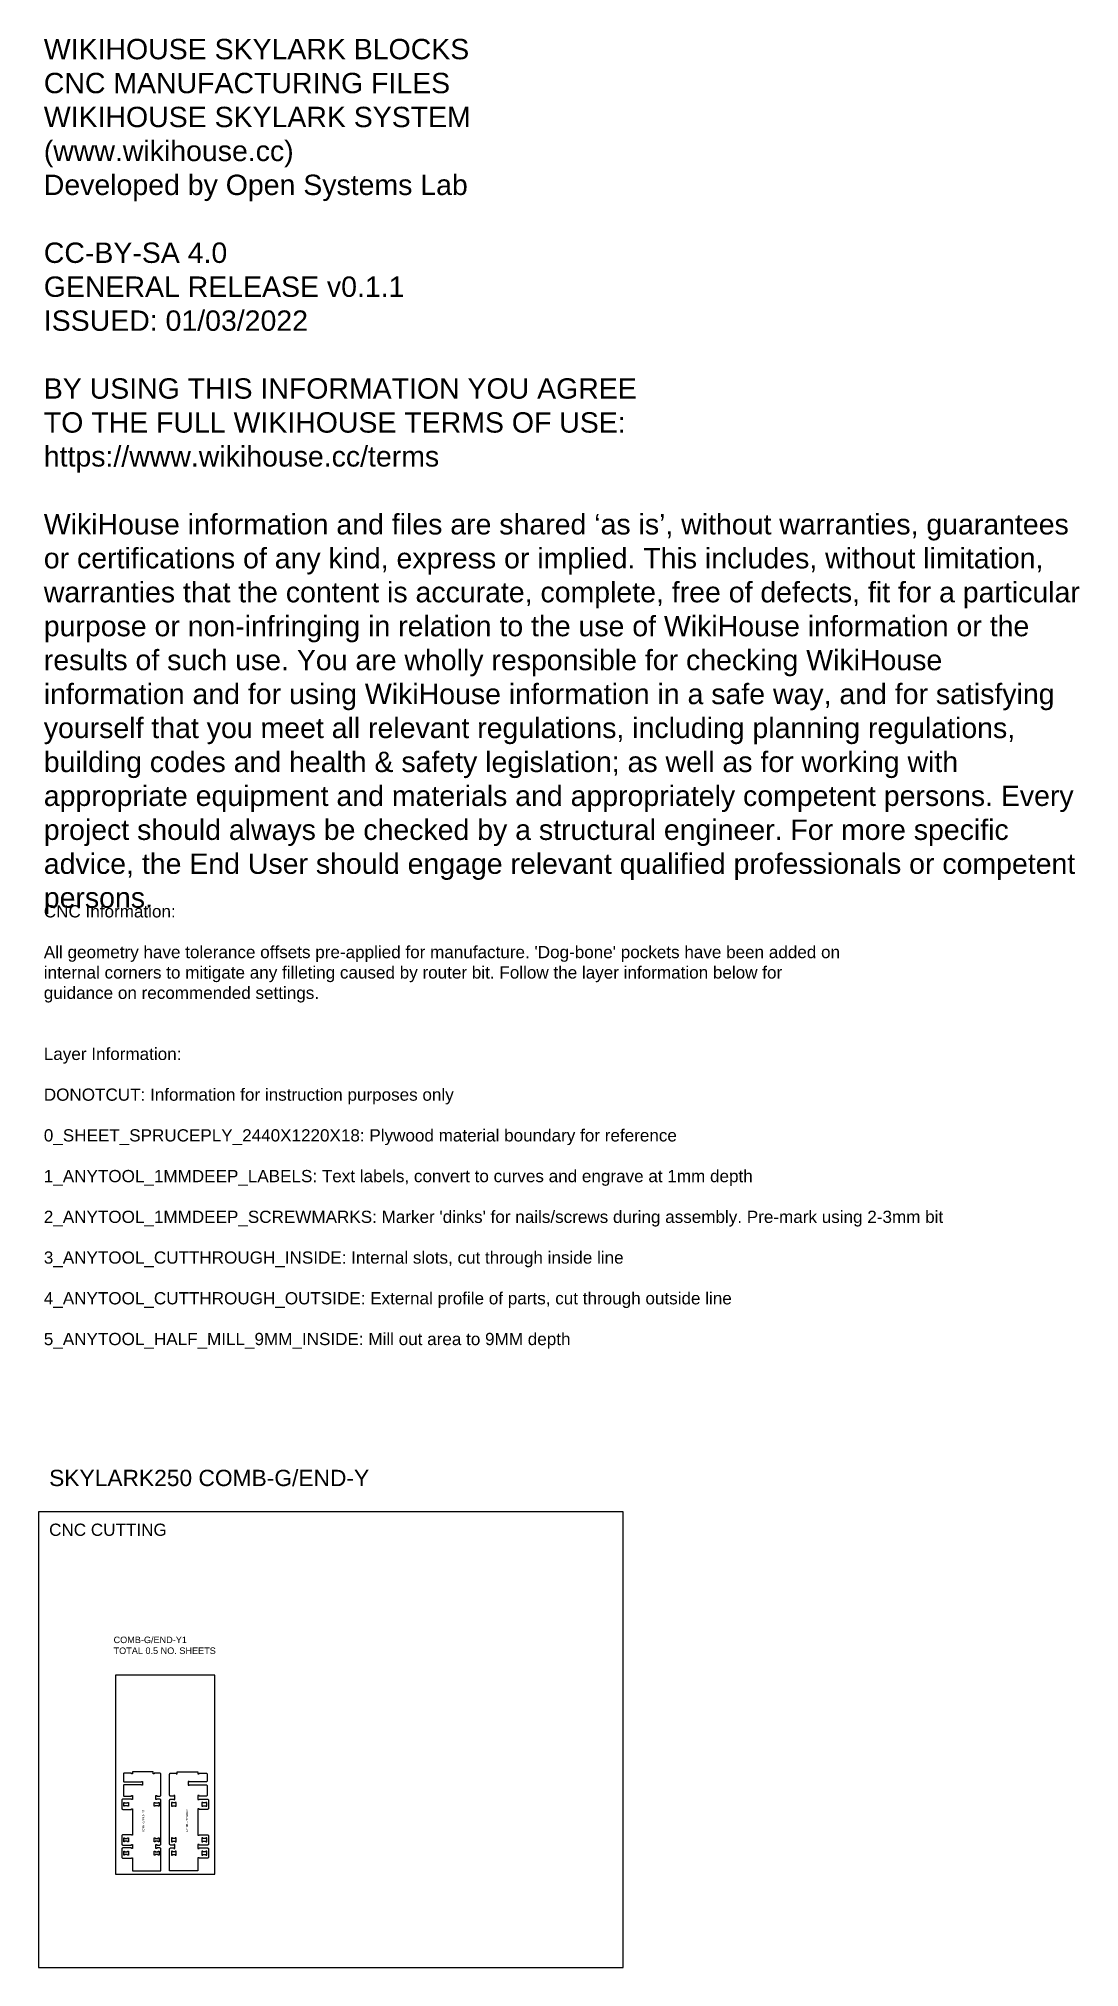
# Model space of a CAD drawing. Extents: x 0 to 12772, y 0 to 23683.
import ezdxf

# ---------------------------------------------------------------- set-up
doc = ezdxf.new("R2010")
doc.units = 0
for name, color, linetype in [('0_SHEET_SPRUCEPLY_2440X122', 1, 'CONTINUOUS'), ('1_ANYTOOL_1MMDEEP_LABELS_S', 2, 'CONTINUOUS'), ('3_ANYTOOL_CUTTHROUGH_INSID', 4, 'CONTINUOUS'), ('4_ANYTOOL_CUTTHROUGH_OUTSI', 5, 'CONTINUOUS'), ('DONOTCUT', 7, 'CONTINUOUS')]:
    doc.layers.add(name, color=color, linetype=linetype)
doc.styles.add('ARIAL_REGULAR', font='')
doc.styles.add('MONOTXT_REGULAR', font='')
doc.styles.get('ARIAL_REGULAR').set_extended_font_data('Arial')
doc.styles.get('MONOTXT_REGULAR').set_extended_font_data('Monotxt')

msp = doc.modelspace()

# ---------------------------------------------------------------- linework, layer by layer
at = {"layer": '0_SHEET_SPRUCEPLY_2440X122'}
msp.add_lwpolyline([(944, 1147), (2164, 1147), (2164, 3587), (944, 3587)], close=True, dxfattribs=at)
at = {"layer": '3_ANYTOOL_CUTTHROUGH_INSID'}
for points in [[(1104, 1979), (1092, 1979), (1092, 1985), (1056, 1985), (1056, 1979), (1044, 1979), (1044, 2027), (1056, 2027), (1056, 2021), (1092, 2021), (1092, 2027), (1104, 2027)], [(1431, 1979), (1419, 1979), (1419, 2027), (1431, 2027), (1431, 2021), (1467, 2021), (1467, 2027), (1479, 2027), (1479, 1979), (1467, 1979), (1467, 1985), (1431, 1985)], [(1677, 1979), (1690, 1979), (1690, 2027), (1677, 2027), (1677, 2021), (1642, 2021), (1642, 2027), (1629, 2027), (1629, 1979), (1642, 1979), (1642, 1985), (1677, 1985)], [(2004, 1979), (2017, 1979), (2017, 1985), (2052, 1985), (2052, 1979), (2065, 1979), (2065, 2027), (2052, 2027), (2052, 2021), (2017, 2021), (2017, 2027), (2004, 2027)], [(1092, 1543), (1092, 1549), (1056, 1549), (1056, 1543), (1044, 1543), (1044, 1591), (1056, 1591), (1056, 1585), (1092, 1585), (1092, 1591), (1104, 1591), (1104, 1543)], [(1104, 1379), (1092, 1379), (1092, 1385), (1056, 1385), (1056, 1379), (1044, 1379), (1044, 1427), (1056, 1427), (1056, 1421), (1092, 1421), (1092, 1427), (1104, 1427)], [(1467, 1585), (1467, 1591), (1479, 1591), (1479, 1543), (1467, 1543), (1467, 1549), (1431, 1549), (1431, 1543), (1419, 1543), (1419, 1591), (1431, 1591), (1431, 1585)], [(1431, 1379), (1419, 1379), (1419, 1427), (1431, 1427), (1431, 1421), (1467, 1421), (1467, 1427), (1479, 1427), (1479, 1379), (1467, 1379), (1467, 1385), (1431, 1385)], [(1642, 1585), (1642, 1591), (1629, 1591), (1629, 1543), (1642, 1543), (1642, 1549), (1677, 1549), (1677, 1543), (1690, 1543), (1690, 1591), (1677, 1591), (1677, 1585)], [(1677, 1379), (1690, 1379), (1690, 1427), (1677, 1427), (1677, 1421), (1642, 1421), (1642, 1427), (1629, 1427), (1629, 1379), (1642, 1379), (1642, 1385), (1677, 1385)], [(2017, 1543), (2017, 1549), (2052, 1549), (2052, 1543), (2065, 1543), (2065, 1591), (2052, 1591), (2052, 1585), (2017, 1585), (2017, 1591), (2004, 1591), (2004, 1543)], [(2004, 1379), (2017, 1379), (2017, 1385), (2052, 1385), (2052, 1379), (2065, 1379), (2065, 1427), (2052, 1427), (2052, 1421), (2017, 1421), (2017, 1427), (2004, 1427)]]:
    msp.add_lwpolyline(points, close=True, dxfattribs=at)
at = {"layer": '4_ANYTOOL_CUTTHROUGH_OUTSI'}
for points in [[(1022, 1953, 0.414214), (1034, 1941), (1140, 1941), (1140, 1947), (1152, 1947), (1152, 1623), (1140, 1623), (1140, 1629), (1034, 1629), (1034, 1629, 0.414214), (1022, 1617), (1022, 1515, 0.414214), (1034, 1503), (1140, 1503), (1140, 1509), (1152, 1509), (1152, 1461), (1140, 1461), (1140, 1467), (1034, 1467), (1034, 1467, 0.414214), (1022, 1455), (1022, 1353, 0.414214), (1034, 1341), (1140, 1341), (1140, 1347), (1152, 1347), (1152, 1185), (1501, 1185), (1501, 1455), (1501, 1455, 0.414214), (1489, 1467), (1449, 1467), (1449, 1461), (1437, 1461), (1437, 1509), (1449, 1509), (1449, 1503), (1489, 1503), (1489, 1503, 0.414214), (1501, 1515), (1501, 2055, 0.414214), (1489, 2067), (1449, 2067), (1449, 2061), (1437, 2061), (1437, 2109), (1449, 2109), (1449, 2103), (1489, 2103), (1489, 2103, 0.414214), (1501, 2115), (1501, 2373, 0.414214), (1489, 2385), (1419, 2385), (1419, 2379), (1407, 2379), (1407, 2403), (1152, 2403), (1152, 2379), (1140, 2379), (1140, 2385), (1052, 2385), (1052, 2385, 0.414214), (1040, 2373), (1040, 2290, 0.414214), (1052, 2278), (1261, 2278), (1261, 2284), (1273, 2284), (1273, 2236), (1261, 2236), (1261, 2242), (1052, 2242), (1052, 2242, 0.414214), (1040, 2230), (1040, 2115, 0.414214), (1052, 2103), (1140, 2103), (1140, 2109), (1152, 2109), (1152, 2061), (1140, 2061), (1140, 2067), (1034, 2067), (1034, 2067, 0.414214), (1022, 2055)], [(2086, 1953, -0.414214), (2074, 1941), (1969, 1941), (1969, 1947), (1956, 1947), (1956, 1623), (1969, 1623), (1969, 1629), (2074, 1629), (2074, 1629, -0.414214), (2086, 1617), (2086, 1515, -0.414214), (2074, 1503), (1969, 1503), (1969, 1509), (1956, 1509), (1956, 1461), (1969, 1461), (1969, 1467), (2074, 1467), (2074, 1467, -0.414214), (2086, 1455), (2086, 1353, -0.414214), (2074, 1341), (1969, 1341), (1969, 1347), (1956, 1347), (1956, 1185), (1608, 1185), (1608, 1455), (1608, 1455, -0.414214), (1619, 1467), (1659, 1467), (1659, 1461), (1672, 1461), (1672, 1509), (1659, 1509), (1659, 1503), (1619, 1503), (1619, 1503, -0.414214), (1608, 1515), (1608, 2055, -0.414214), (1619, 2067), (1659, 2067), (1659, 2061), (1672, 2061), (1672, 2109), (1659, 2109), (1659, 2103), (1619, 2103), (1619, 2103, -0.414214), (1608, 2115), (1608, 2373, -0.414214), (1619, 2385), (1689, 2385), (1689, 2379), (1702, 2379), (1702, 2403), (1956, 2403), (1956, 2379), (1969, 2379), (1969, 2385), (2056, 2385), (2056, 2385, -0.414214), (2068, 2373), (2068, 2290, -0.414214), (2056, 2278), (1848, 2278), (1848, 2284), (1835, 2284), (1835, 2236), (1848, 2236), (1848, 2242), (2056, 2242), (2056, 2242, -0.414214), (2068, 2230), (2068, 2115, -0.414214), (2056, 2103), (1969, 2103), (1969, 2109), (1956, 2109), (1956, 2061), (1969, 2061), (1969, 2067), (2074, 2067), (2074, 2067, -0.414214), (2086, 2055)]]:
    msp.add_lwpolyline(points, format="xyb", close=True, dxfattribs=at)
at = {"layer": 'DONOTCUT'}
msp.add_lwpolyline([(0, 0), (7173, 0), (7173, 5593), (0, 5593)], close=True, dxfattribs=at)

# ---------------------------------------------------------------- texts
at = {"layer": '1_ANYTOOL_1MMDEEP_LABELS_S', "char_height": 25, "width": 679.19, "attachment_point": 5, "style": 'MONOTXT_REGULAR'}
for insert, rotation in [((1287, 1801), 90), ((1820, 1797), 270)]:
    msp.add_mtext('COMB-G/END-Y1', dxfattribs=dict(at, insert=insert, rotation=rotation))
at = {"layer": 'DONOTCUT', "attachment_point": 1, "style": 'ARIAL_REGULAR'}
for s, insert, char_height, width in [('{\\fArial;WIKIHOUSE SKYLARK BLOCKS}\\P{\\fArial;CNC MANUFACTURING FILES}\\P{\\fArial;WIKIHOUSE SKYLARK SYSTEM}\\P{\\fArial;(www.wikihouse.cc)}\\P{\\fArial;Developed by Open Systems Lab}\\P\\P{\\fArial;CC-BY-SA 4.0}\\P{\\fArial;GENERAL RELEASE v0.1.1}\\P{\\fArial;ISSUED: 01/03/2022}\\P\\P{\\fArial;BY USING THIS INFORMATION YOU AGREE }\\P{\\fArial;TO THE FULL WIKIHOUSE TERMS OF USE:}\\P{\\fArial;https://www.wikihouse.cc/terms}\\P\\P{\\fArial;WikiHouse information and files are shared }{\\fArial;‘as is}{\\fArial;’, without warranties, guarantees }\\P{\\fArial;or certifications of any kind, express or implied. This includes, without limitation, }\\P{\\fArial;warranties that the content is accurate, complete, free of defects, fit for a particular }\\P{\\fArial;purpose or non-infringing in relation to the use of WikiHouse information or the }\\P{\\fArial;results of such use. You are wholly responsible for checking WikiHouse }\\P{\\fArial;information and for using WikiHouse information in a safe way, and for satisfying }\\P{\\fArial;yourself that you meet all relevant regulations, including planning regulations, }\\P{\\fArial;building codes and health & safety legislation; as well as for working with }\\P{\\fArial;appropriate equipment and materials and appropriately competent persons. Every }\\P{\\fArial;project should always be checked by a structural engineer. For more specific }\\P{\\fArial;advice, the End User should engage relevant qualified professionals or competent }\\P{\\fArial;persons.}\\P', (64, 23679), 250, 12895.38), ("{\\fArial;CNC Information:}\\P\\P{\\fArial;All geometry have tolerance offsets pre-applied for manufacture. 'Dog-bone' pockets have been added on}\\P{\\fArial;internal corners to mitigate any filleting caused by router bit. Follow the layer information below for}\\P{\\fArial;guidance on recommended settings.}\\P\\P\\P{\\fArial;Layer Information:}\\P\\P{\\fArial;DONOTCUT: Information for instruction purposes only}\\P\\P{\\fArial;0_SHEET_SPRUCEPLY_2440X1220X18: Plywood material boundary for reference}\\P\\P{\\fArial;1_ANYTOOL_1MMDEEP_LABELS: Text labels, convert to curves and engrave at 1mm depth}\\P\\P{\\fArial;2_ANYTOOL_1MMDEEP_SCREWMARKS: Marker 'dinks' for nails/screws during assembly. Pre-mark using 2-3mm bit}\\P\\P{\\fArial;3_ANYTOOL_CUTTHROUGH_INSIDE: Internal slots, cut through inside line}\\P\\P{\\fArial;4_ANYTOOL_CUTTHROUGH_OUTSIDE: External profile of parts, cut through outside line}\\P\\P{\\fArial;5_ANYTOOL_HALF_MILL_9MM_INSIDE: Mill out area to 9MM depth}", (64, 13042), 150, 22265.22), ('SKYLARK250 COMB-G/END-Y', (129, 6110, 0), 200, 8219.57), ('CNC CUTTING', (129, 5449, 0), 150, 3150), ('{\\fArial;COMB-G/END-Y1}\\P{\\fArial;TOTAL 0.5 NO. SHEETS}', (920, 4062), 80, 2646.09)]:
    msp.add_mtext(s, dxfattribs=dict(at, insert=insert, char_height=char_height, width=width))

doc.saveas('drawing.dxf')
